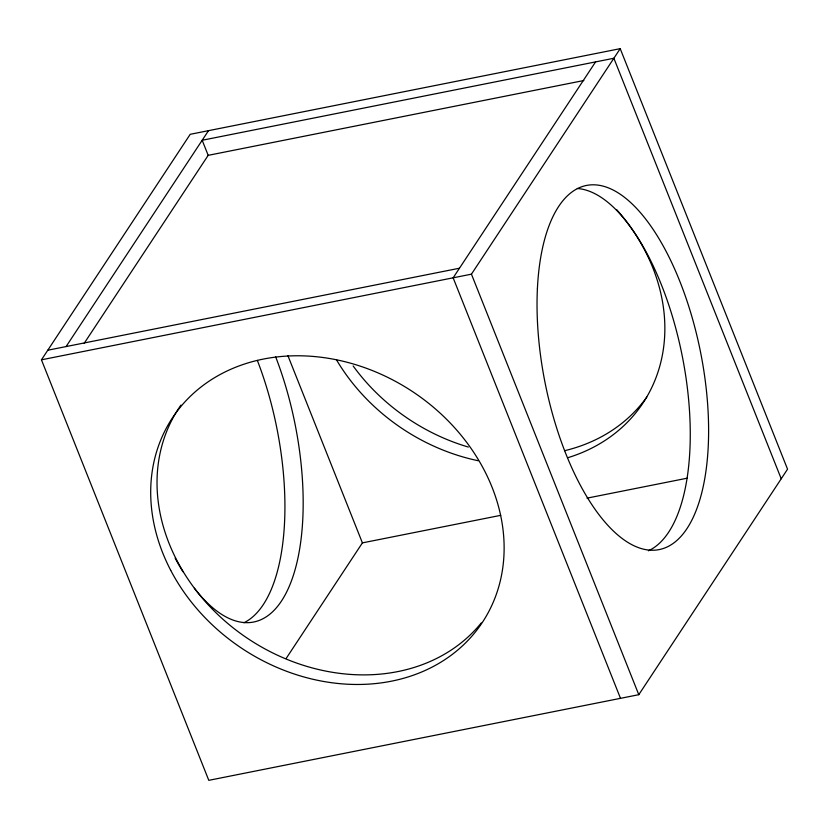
<?xml version="1.0" encoding="UTF-8"?>
<svg xmlns="http://www.w3.org/2000/svg" width="829" height="829" viewBox="0 0 829 829"><rect width="100%" height="100%" fill="white"/><g stroke="black" fill="none" stroke-linecap="round" stroke-linejoin="round"><path stroke-width="1.24" d="M41.45 359.817L190.214 134.308L620.206 48.662L787.55 469.183L638.786 694.692L208.794 780.338L41.45 359.817L471.442 274.171L620.206 48.662M66.082 346.574L208.504 130.661M84.195 343.299L208.183 155.344L583.813 80.527M595.574 61.906L453.142 277.819L620.496 698.339M286.16 658.464L362.408 542.881L500.726 515.337M47.781 350.221L459.473 268.223M587.025 498.146L687.272 478.178M781.219 478.779L613.874 58.258L202.183 140.256L208.183 155.344M471.442 274.171L638.786 694.692M287.922 355.714L362.408 542.881M275.622 356.75A185.665 79.232 78.7 0 1 292.274 578.569A185.665 79.232 78.7 0 1 194.349 588.227M182.95 571.72A185.665 79.232 78.7 0 1 175.147 558.176M257.332 360.397A185.665 79.232 78.7 0 1 243.923 622.755M577.326 188.504A185.665 79.232 78.7 0 1 682.433 356.967A185.665 79.232 78.7 0 1 648.371 550.788M646.796 397.081A185.665 154.163 33.4 0 1 564.632 450.696M468.312 447.049A185.665 154.163 33.4 0 1 353.154 365.962M616.527 209.509A185.665 154.163 33.4 0 1 568.186 457.598M478.219 460.737A185.665 154.163 33.4 0 1 336.367 359.631M481.255 622.962A185.665 154.163 33.4 0 1 240.679 633.574A185.665 154.163 33.4 0 1 180.94 405.101M537.399 288.741A185.665 79.232 78.7 0 0 658.495 549.72A185.665 79.232 78.7 0 0 672.423 264.13A185.665 79.232 78.7 0 0 537.399 288.741M170.701 570.29A185.665 154.163 33.4 0 0 476.478 630.6A185.665 154.163 33.4 0 0 335.051 359.506A185.665 154.163 33.4 0 0 170.701 570.29"/></g></svg>
